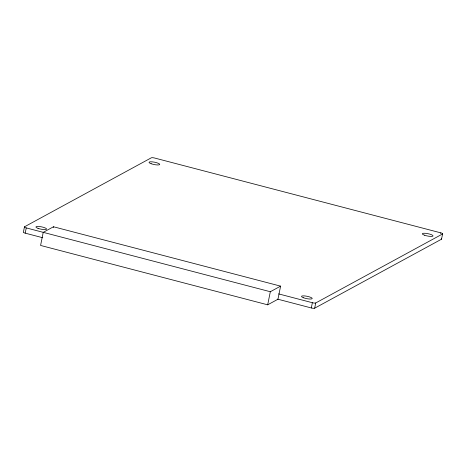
<?xml version="1.0" encoding="UTF-8"?>
<svg xmlns="http://www.w3.org/2000/svg" width="466" height="466" viewBox="0 0 466 466"><rect width="100%" height="100%" fill="white"/><g stroke="black" fill="none" stroke-linecap="round" stroke-linejoin="round"><path stroke-width="0.7" d="M277.573 299.131L311.317 307.956A2.738 0.594 11.4 0 0 314.672 308.195L441.523 239.192L442.584 233.955A2.738 0.594 11.4 0 0 440.807 232.854L154.683 158.044A2.738 0.594 11.4 0 0 151.328 157.805L24.477 226.808L23.417 232.045A2.738 0.594 11.4 0 0 25.193 233.146L42.767 237.742M25.193 233.146L26.253 227.909A2.738 0.594 11.4 0 1 24.477 226.808M53.328 227.583L53.497 226.767L280.596 286.141L277.957 299.23L267.682 304.822L40.583 245.442L43.222 232.353L53.497 226.767M267.682 304.822L270.321 291.733L280.596 286.141M311.317 307.956L312.371 302.719A2.738 0.594 11.4 0 0 315.732 302.958L442.584 233.955M314.672 308.195L315.732 302.958M440.673 233.507L440.807 232.854M26.253 227.909L270.321 291.733M278.627 293.895L312.371 302.719M441.378 238.72A2.738 0.594 11.4 0 1 441.523 239.192M303.646 297.815A5.476 1.194 11.4 0 0 312.185 298.619A5.476 1.194 11.4 0 0 304.723 295.927A5.476 1.194 11.4 0 0 303.646 297.815M38.055 228.375A5.476 1.194 11.4 0 0 46.594 229.179A5.476 1.194 11.4 0 0 39.127 226.488A5.476 1.194 11.4 0 0 38.055 228.375M151.176 163.741A5.476 1.194 11.4 0 0 159.716 164.539A5.476 1.194 11.4 0 0 152.248 161.853A5.476 1.194 11.4 0 0 151.176 163.741M424.468 235.196A5.476 1.194 11.4 0 0 433.007 235.994A5.476 1.194 11.4 0 0 425.545 233.309A5.476 1.194 11.4 0 0 424.468 235.196"/></g></svg>
